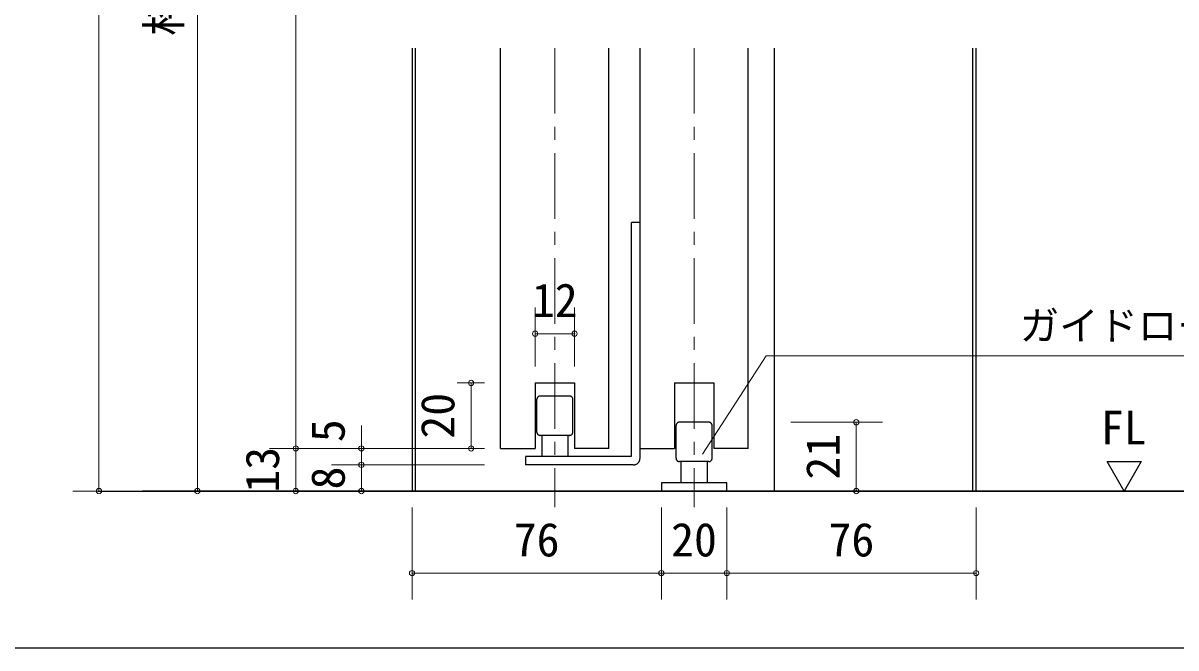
# Model space of a CAD drawing. Units: millimetres at full size. Extents: x -800 to 800, y -560 to 560.
# Drawn here: x -521.4 to -169.9, y -24 to 166.4 of the extents above; entities that cross this region are included whole.
import ezdxf
from ezdxf.enums import TextEntityAlignment as Align

# ---------------------------------------------------------------- set-up
doc = ezdxf.new("R2010")
doc.units = ezdxf.units.MM
doc.header["$LTSCALE"] = 4
doc.header["$PDMODE"] = 32
doc.header["$PDSIZE"] = 1.6
doc.linetypes.add('CHAIN1', pattern=[8, 5, -1, 1, -1])
doc.layers.add('0-0', color=7, linetype='Continuous', lineweight=25)
doc.layers.add('2-0', color=4, linetype='Continuous', lineweight=9)
doc.styles.add('ＭＳ ゴシック', font='')
doc.styles.get('ＭＳ ゴシック').set_extended_font_data('MS Gothic')

msp = doc.modelspace()

# ---------------------------------------------------------------- linework, layer by layer
at = {"layer": '0-0'}
msp.add_line((-780, -24), (152, -24), dxfattribs=at)
at = {"layer": '2-0'}
for p, q in [((-498.267, 23.797), (-498.267, 428.203)), ((-468.267, 23.797), (-468.267, 392.202)), ((-438.267, 36.779), (-438.267, 358.306)), ((-365.275, 79.745), (-365.275, 61.745)), ((-353.275, 79.745), (-353.275, 61.745)), ((-365.275, 71.745), (-353.275, 71.745)), ((-314.241, 35.033), (-294.829, 65.032)), ((-294.829, 65.032), (-142.207, 65.032)), ((-389.032, 56.745), (-380.748, 56.745)), ((-384.815, 36.779), (-384.815, 56.745)), ((-418.267, 31.785), (-418.267, 43.798)), ((-259.374, 44.766), (-287.374, 44.766)), ((-267.374, 23.797), (-267.374, 44.766)), ((-446.267, 36.779), (-407.711, 36.779)), ((-438.267, 23.797), (-438.267, 36.779)), ((-408.748, 36.779), (-380.748, 36.779)), ((-398.748, 36.779), (-380.748, 36.779)), ((-427.352, 31.785), (-380.748, 31.785)), ((-418.267, 23.797), (-418.267, 31.785)), ((-506.267, 23.797), (-468.267, 23.797)), ((-476.267, 23.797), (-438.267, 23.797)), ((-446.267, 23.797), (-407.711, 23.797)), ((-408.748, 23.797), (-380.748, 23.797)), ((-259.374, 23.797), (-287.374, 23.797)), ((-402.811, -9.203), (-402.811, 18.797)), ((-326.811, -9.203), (-326.811, 18.797)), ((-306.842, -9.203), (-306.842, 18.797)), ((-230.842, -9.203), (-230.842, 18.797)), ((-402.811, -1.203), (-326.811, -1.203)), ((-326.811, -1.203), (-306.842, -1.203)), ((-306.842, -1.203), (-230.842, -1.203))]:
    msp.add_line(p, q, dxfattribs=at)
at = {"layer": '2-0', "color": 7, "lineweight": 25}
for p, q in [((-402.811, 158.797), (-402.811, 23.797)), ((-401.815, 158.797), (-401.815, 23.797)), ((-375.848, 36.779), (-375.848, 158.797)), ((-342.798, 36.779), (-342.798, 158.797)), ((-333.314, 33.783), (-333.314, 158.797)), ((-300.361, 36.779), (-300.361, 158.797)), ((-292.374, 158.797), (-292.374, 23.797)), ((-231.837, 23.797), (-231.837, 158.797)), ((-230.842, 23.797), (-230.842, 158.797)), ((-333.314, 105.675), (-335.91, 105.675)), ((-335.91, 34.381), (-335.91, 105.675)), ((-365.275, 56.745), (-365.275, 36.779)), ((-322.831, 56.745), (-322.831, 36.779)), ((-322.831, 56.745), (-310.831, 56.745)), ((-310.831, 56.745), (-310.831, 36.779)), ((-354.774, 52.754), (-363.762, 52.754)), ((-364.766, 41.77), (-364.759, 51.754)), ((-353.781, 41.77), (-353.777, 51.753)), ((-322.317, 33.783), (-322.31, 43.768)), ((-312.321, 44.766), (-321.309, 44.766)), ((-311.328, 33.782), (-311.328, 43.766)), ((-354.782, 40.772), (-363.765, 40.772)), ((-363.268, 40.772), (-363.272, 34.385)), ((-355.282, 40.772), (-355.282, 34.379)), ((-375.848, 36.779), (-365.275, 36.779)), ((-342.798, 36.779), (-353.275, 36.779)), ((-333.314, 36.779), (-322.831, 36.779)), ((-300.361, 36.779), (-310.831, 36.779)), ((-368.259, 34.381), (-335.91, 34.381)), ((-368.259, 34.243), (-368.259, 31.785)), ((-335.309, 31.785), (-368.259, 31.785)), ((-312.329, 32.782), (-321.316, 32.782)), ((-320.819, 32.786), (-320.823, 26.296)), ((-312.829, 32.781), (-312.833, 26.292)), ((-326.811, 26.292), (-326.811, 23.797)), ((-306.842, 26.292), (-326.811, 26.292)), ((-306.842, 23.797), (-306.842, 26.292)), ((-498.564, 23.797), (-438.652, 23.797)), ((-485.517, 23.797), (-150.202, 23.797)), ((-150.202, 23.797), (-485.012, 23.797)), ((-326.811, 23.797), (-306.842, 23.797))]:
    msp.add_line(p, q, dxfattribs=at)
at = {"layer": '2-0', "linetype": 'CHAIN1'}
for p, q in [((-359.275, 158.797), (-359.275, 18.902)), ((-316.834, 158.797), (-316.83, 18.879))]:
    msp.add_line(p, q, dxfattribs=at)
at = {"layer": '2-0', "color": 7, "lineweight": 25}
msp.add_lwpolyline([(-365.275, 56.745), (-353.275, 56.745), (-353.275, 36.779)], dxfattribs=at)
msp.add_lwpolyline([(-185.666, 23.797), (-190.862, 32.797), (-180.47, 32.797)], close=True, dxfattribs=at)
for centre, radius, start, end in [((-363.764, 51.766), 0.987, 98.44331, 106.79515), ((-363.762, 51.753), 1, 89.98447, 98.43136), ((-354.774, 51.753), 1.001, 81.57078, 90.01469), ((-354.772, 51.765), 0.989, 73.21364, 81.55931), ((-363.742, 51.751), 1.017, 171.45805, 179.82296), ((-363.757, 51.753), 1.001, 163.1658, 171.44683), ((-363.76, 51.754), 0.999, 155.00087, 163.15948), ((-363.757, 51.753), 1.002, 146.95908, 154.99897), ((-363.754, 51.751), 1.006, 139.00191, 146.96037), ((-363.754, 51.751), 1.006, 131.06949, 139.00484), ((-363.756, 51.754), 1.002, 123.09481, 131.07238), ((-363.76, 51.76), 0.994, 115.01824, 123.09598), ((-363.763, 51.766), 0.988, 106.80195, 115.01607), ((-354.773, 51.764), 0.989, 64.99829, 73.2073), ((-354.775, 51.759), 0.996, 56.91903, 64.99649), ((-354.779, 51.753), 1.002, 48.9355, 56.92044), ((-354.781, 51.751), 1.005, 40.98647, 48.93849), ((-354.78, 51.752), 1.004, 33.00451, 40.98933), ((-354.776, 51.754), 0.999, 24.93069, 33.00556), ((-354.772, 51.756), 0.995, 16.72878, 24.92835), ((-354.775, 51.755), 0.998, 8.3981, 16.72186), ((-354.792, 51.753), 1.015, 359.98222, 8.38619), ((-321.308, 43.77), 1.002, 171.55699, 180.01741), ((-321.323, 43.772), 0.986, 163.16804, 171.54456), ((-321.325, 43.773), 0.985, 154.91535, 163.16069), ((-321.32, 43.77), 0.991, 146.8017, 154.91266), ((-321.314, 43.766), 0.998, 138.79347, 146.80245), ((-321.31, 43.763), 1.003, 130.83395, 138.79606), ((-321.31, 43.763), 1.003, 122.85794, 130.83669), ((-321.311, 43.765), 1, 114.80635, 122.85916), ((-321.312, 43.767), 0.998, 106.6403, 114.8045), ((-321.311, 43.764), 1.002, 98.35388, 106.63415), ((-321.309, 43.748), 1.017, 89.98327, 98.34292), ((-312.321, 43.764), 1.001, 81.57183, 90.01458), ((-312.32, 43.777), 0.989, 73.21645, 81.56071), ((-312.32, 43.777), 0.989, 64.99986, 73.21049), ((-312.322, 43.772), 0.994, 56.913, 64.99841), ((-312.324, 43.768), 0.999, 48.91253, 56.91471), ((-312.325, 43.767), 1, 40.93471, 48.91573), ((-312.322, 43.77), 0.996, 32.91034, 40.93765), ((-312.316, 43.773), 0.989, 24.77976, 32.91129), ((-312.311, 43.776), 0.984, 16.50763, 24.77709), ((-312.313, 43.775), 0.985, 8.0963, 16.5001), ((-312.329, 43.773), 1.001, 359.59477, 8.08353), ((-363.765, 41.769), 1.002, 179.98259, 188.44301), ((-363.78, 41.767), 0.986, 188.45544, 196.83196), ((-363.781, 41.767), 0.985, 196.83931, 205.08465), ((-363.776, 41.77), 0.991, 205.08734, 213.1983), ((-363.77, 41.774), 0.998, 213.19755, 221.20653), ((-363.766, 41.777), 1.003, 221.20394, 229.16605), ((-363.766, 41.777), 1.003, 229.16331, 237.14206), ((-363.768, 41.775), 1, 237.14084, 245.19365), ((-363.769, 41.773), 0.998, 245.1955, 253.3597), ((-363.768, 41.776), 1.002, 253.36585, 261.64612), ((-363.766, 41.792), 1.017, 261.65708, 270.01673), ((-354.781, 41.786), 1.014, 269.98372, 278.37598), ((-354.779, 41.771), 0.999, 278.38729, 286.69299), ((-354.779, 41.769), 0.997, 286.69932, 294.87983), ((-354.781, 41.773), 1, 294.8817, 302.94112), ((-354.783, 41.776), 1.004, 302.93978, 310.91603), ((-354.783, 41.777), 1.005, 310.91306, 318.86506), ((-354.78, 41.774), 1.001, 318.86217, 326.85565), ((-354.774, 41.77), 0.994, 326.85452, 334.94745), ((-354.769, 41.768), 0.988, 334.94972, 343.17785), ((-354.769, 41.768), 0.989, 343.18478, 351.54857), ((-354.783, 41.769), 1.002, 351.56066, 0.01622), ((-335.308, 33.794), 2.009, 269.98369, 278.42208), ((-335.305, 33.766), 1.98, 278.43397, 286.78261), ((-335.304, 33.764), 1.979, 286.78941, 295.00568), ((-335.309, 33.774), 1.99, 295.00787, 303.09299), ((-335.316, 33.784), 2.002, 303.09184, 311.08191), ((-335.32, 33.789), 2.008, 311.07902, 319.03202), ((-335.317, 33.787), 2.005, 319.02911, 327.01055), ((-335.309, 33.782), 1.996, 327.00929, 335.07763), ((-335.302, 33.778), 1.987, 335.07962, 343.27206), ((-335.305, 33.779), 1.991, 343.27855, 351.59812), ((-335.334, 33.783), 2.02, 351.60963, 0.01634), ((-321.308, 33.783), 1.009, 179.98391, 188.4104), ((-321.322, 33.781), 0.995, 188.4221, 196.75801), ((-321.323, 33.781), 0.994, 196.76462, 204.96885), ((-321.318, 33.783), 0.999, 204.97088, 213.04599), ((-321.314, 33.786), 1.005, 213.04471, 221.02791), ((-321.312, 33.788), 1.007, 221.02493, 228.97507), ((-321.313, 33.786), 1.005, 228.97209, 236.95529), ((-321.316, 33.781), 0.999, 236.95401, 245.02912), ((-321.319, 33.777), 0.994, 245.03115, 253.23538), ((-321.318, 33.778), 0.995, 253.24199, 261.5779), ((-321.317, 33.792), 1.009, 261.5896, 270.01609), ((-312.329, 33.794), 1.012, 269.98125, 278.38428), ((-312.326, 33.777), 0.994, 278.39662, 286.72899), ((-312.325, 33.773), 0.991, 286.73653, 294.94964), ((-312.327, 33.777), 0.995, 294.9527, 303.04019), ((-312.331, 33.782), 1.001, 303.0399, 311.03), ((-312.333, 33.786), 1.006, 311.02786, 318.97133), ((-312.334, 33.786), 1.006, 318.96896, 326.92528), ((-312.332, 33.785), 1.004, 326.92431, 334.9477), ((-312.331, 33.785), 1.003, 334.94963, 343.07548), ((-312.336, 33.786), 1.008, 343.08148, 351.31428), ((-312.352, 33.788), 1.024, 351.32483, 359.62976)]:
    msp.add_arc(centre, radius, start, end, dxfattribs=at)
at = {"layer": '2-0'}
for p in [(-365.275, 71.745), (-353.275, 71.745), (-384.815, 56.745), (-267.374, 44.766), (-438.267, 36.779), (-418.267, 36.779), (-384.815, 36.779), (-418.267, 31.785), (-498.267, 23.797), (-468.267, 23.797), (-438.267, 23.797), (-418.267, 23.797), (-267.374, 23.797), (-402.811, -1.203), (-326.811, -1.203), (-306.842, -1.203), (-230.842, -1.203)]:
    msp.add_point(p, dxfattribs=at)

# ---------------------------------------------------------------- texts
at = {"layer": '2-0', "color": 7, "style": 'ＭＳ ゴシック'}
for s, p in [('枠内 IH:2,002', (-470.267, 162.5)), ('20', (-386.815, 39.762)), ('5', (-420.267, 38.687)), ('21', (-269.374, 27.281)), ('13', (-440.267, 23.288)), ('8', (-420.267, 24.291))]:
    msp.add_text(s, height=10.26, rotation=90, dxfattribs=at).set_placement(p, align=Align.BOTTOM_LEFT)
for s, height, p in [('12', 10.26, (-366.275, 73.745)), ('ガイドローラー', 8.798, (-217.525, 67.185)), ('FL', 10.26, (-192.823, 34.918)), ('76', 10.26, (-371.811, 0.797)), ('20', 10.26, (-323.826, 0.797)), ('76', 10.26, (-275.842, 0.797))]:
    msp.add_text(s, height=height, dxfattribs=at).set_placement(p, align=Align.BOTTOM_LEFT)

doc.saveas('drawing.dxf')
